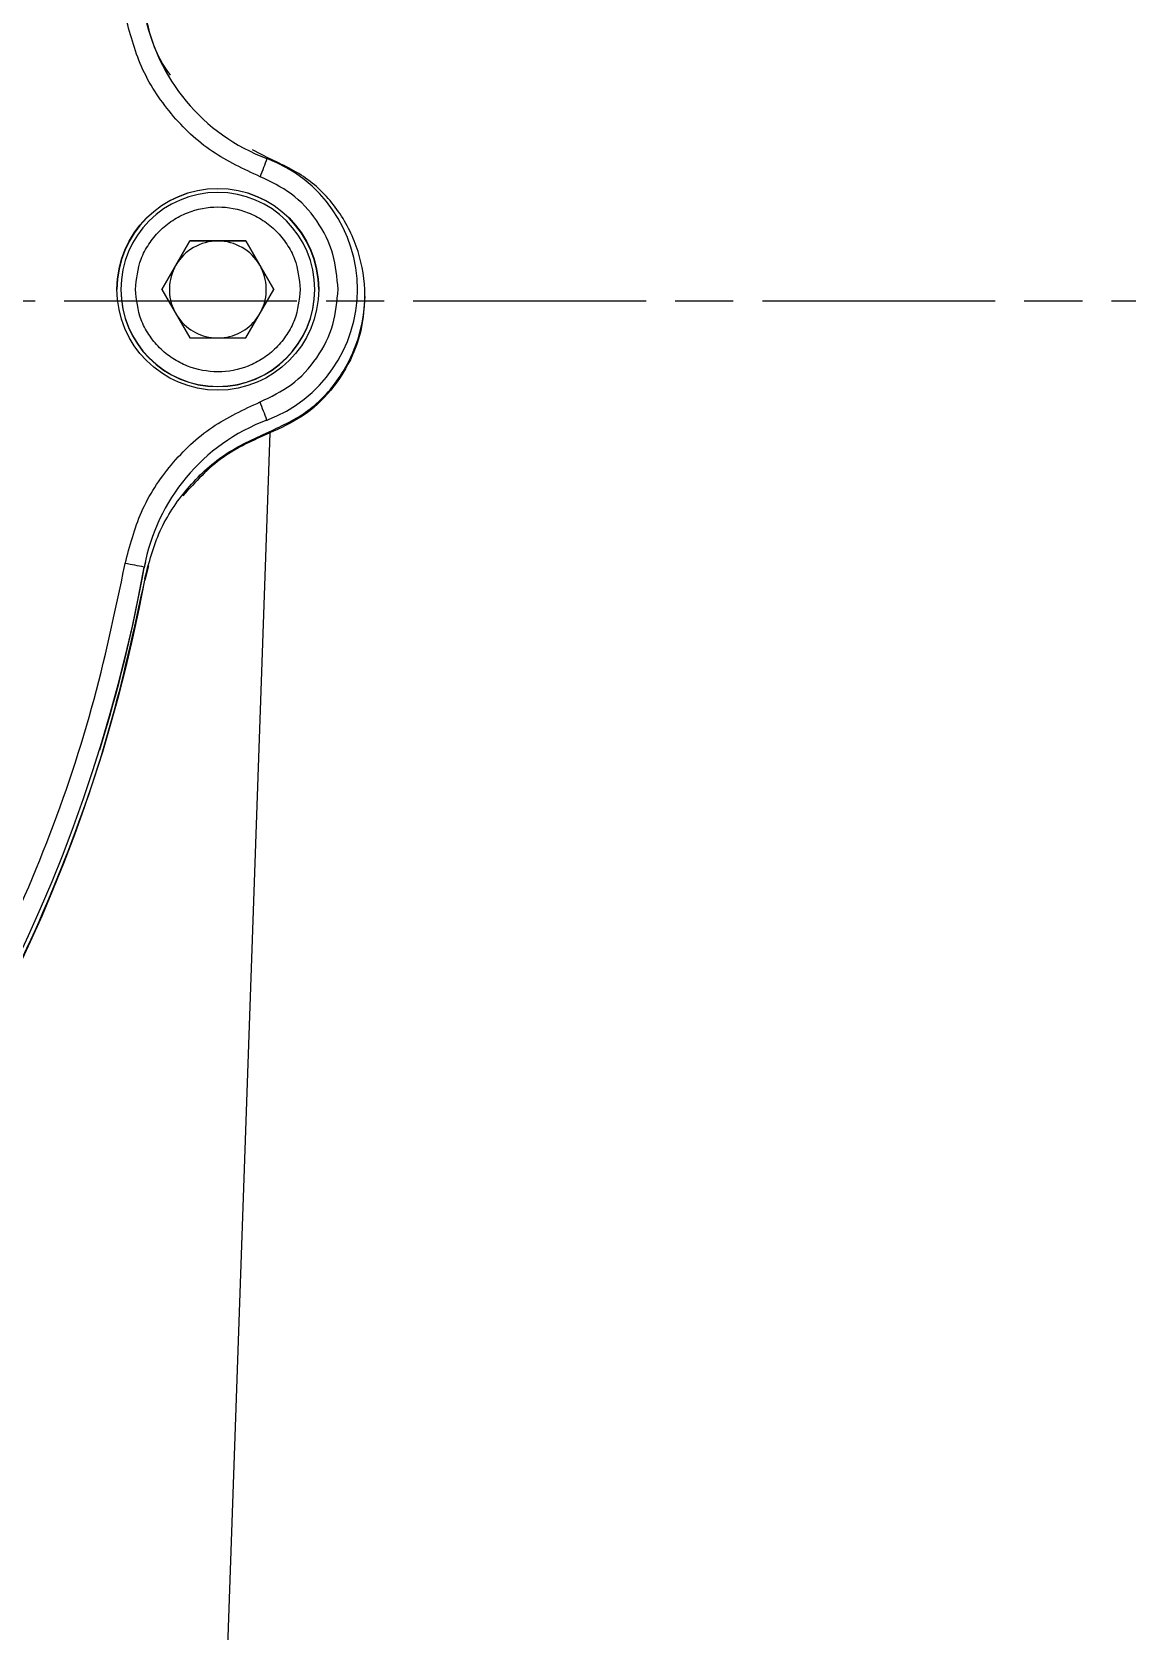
# Model space of a CAD drawing. Header units: millimetres. Extents: x 2160 to 4596, y 811 to 2534.
# Drawn here: x 3874.5 to 3931, y 2170 to 2252.5 of the extents above; entities that cross this region are included whole.
import ezdxf

# ---------------------------------------------------------------- set-up
doc = ezdxf.new("R2010")
doc.units = ezdxf.units.MM
doc.linetypes.add('AM_ISO08W050', pattern=[18, 12, -1.5, 3, -1.5])
doc.layers.add('AM_7', color=4, linetype='AM_ISO08W050', lineweight=25)

msp = doc.modelspace()

# ---------------------------------------------------------------- linework, layer by layer
at = {"color": 7, "linetype": 'Continuous', "lineweight": 25}
for p, q in [((3886.756, 2245.95), (3885.907, 2246.391)), ((3882.671, 2241.699), (3881.227, 2239.199)), ((3881.949, 2240.443), (3882.671, 2241.693)), ((3885.558, 2241.699), (3882.671, 2241.699)), ((3882.671, 2241.693), (3882.671, 2241.699)), ((3882.671, 2241.693), (3884.114, 2241.693)), ((3884.114, 2241.693), (3885.558, 2241.693)), ((3887.001, 2239.199), (3885.558, 2241.699)), ((3885.558, 2241.699), (3885.558, 2241.693)), ((3885.558, 2241.693), (3886.279, 2240.443)), ((3881.229, 2239.196), (3881.949, 2240.443)), ((3886.279, 2240.443), (3886.999, 2239.196)), ((3879.114, 2239.198), (3879.114, 2239.186)), ((3881.227, 2239.199), (3882.671, 2236.699)), ((3885.558, 2236.699), (3887.001, 2239.199)), ((3889.114, 2239.186), (3889.114, 2239.198)), ((3891.314, 2239.167), (3891.314, 2239.201)), ((3891.692, 2238.831), (3891.692, 2238.902)), ((3882.671, 2236.699), (3885.558, 2236.699)), ((3886.646, 2232.461), (3886.646, 2232.427)), ((3886.756, 2231.855), (3886.756, 2231.783)), ((3883.559, 2138.774), (3886.809, 2231.811)), ((3880.323, 2224.855), (3880.323, 2224.889)), ((3880.542, 2224.954), (3880.345, 2224.211))]:
    msp.add_line(p, q, dxfattribs=at)
msp.add_circle((3884.114, 2239.203), 5.2, dxfattribs=at)
for centre, radius, start, end in [((3890.162, 2255.303), 10, 190.30615, 249.41337), ((4195.427, 2129.161), 330.126, 159.28349, 159.4567), ((3884.114, 2239.201), 7.2, 359.99987, 69.41339), ((3884.114, 2239.186), 5.2, 0.00011, 179.99974), ((3884.114, 2239.198), 5, 359.99995, 179.99959), ((3884.114, 2239.193), 2.5, 89.99966, 149.9996), ((3884.114, 2239.193), 2.5, 29.99978, 89.99971), ((3884.114, 2239.193), 2.5, 149.99962, 207.09742), ((3884.114, 2239.193), 2.5, 332.90197, 29.99975), ((3884.114, 2239.198), 5, 179.99978, 359.99975), ((3884.114, 2239.186), 5, 179.99978, 359.99975), ((3884.114, 2239.201), 7.2, 290.58661, 359.99981), ((3884.114, 2239.193), 2.5, 212.9021, 265.89476), ((3884.114, 2239.193), 2.5, 274.10462, 327.09726), ((3572.75, 2115.362), 335.026, 20.45808, 20.62944), ((3890.162, 2223.1), 10, 110.58663, 169.69385), ((3801.614, 2239.201), 80, 280.30604, 349.69383), ((3801.615, 2239.167), 80, 342.76842, 349.69388), ((3858.291, 2107.918), 119.028, 79.33268, 79.81423), ((3890.162, 2223.066), 10, 168.01767, 169.69388), ((3801.692, 2238.829), 80, 281.36448, 349.47139)]:
    msp.add_arc(centre, radius, start, end, dxfattribs=at)
for points, knots in [([(3886.294, 2245.008), (3885.447, 2245.398), (3883.725, 2246.194), (3881.633, 2248.184), (3880.048, 2250.597), (3879.573, 2252.434), (3879.34, 2253.337)], [0, 0, 0, 0, 0.245796, 0.5, 0.754204, 1, 1, 1, 1]), ([(3881.675, 2250.234), (3881.487, 2250.504), (3880.804, 2251.485), (3880.538, 2252.665), (3880.345, 2253.52)], [0, 0, 0, 0, 0.275029, 1, 1, 1, 1]), ([(3890.314, 2239.203), (3890.262, 2239.815), (3890.154, 2241.068), (3889.284, 2242.784), (3887.983, 2244.202), (3886.848, 2244.743), (3886.294, 2245.008)], [0, 0, 0, 0, 0.244178, 0.5, 0.755822, 1, 1, 1, 1]), ([(3879.864, 2239.199), (3879.921, 2239.734), (3880.008, 2240.556), (3880.538, 2241.546), (3881.087, 2242.226), (3881.768, 2242.778), (3882.757, 2243.291), (3884.114, 2243.552), (3885.471, 2243.291), (3886.461, 2242.778), (3887.142, 2242.226), (3887.69, 2241.546), (3888.22, 2240.556), (3888.307, 2239.734), (3888.364, 2239.199)], [0, 0, 0, 0, 0.119728, 0.18418, 0.25, 0.31582, 0.380272, 0.5, 0.619728, 0.68418, 0.75, 0.81582, 0.880272, 1, 1, 1, 1]), ([(3888.364, 2239.199), (3888.307, 2238.665), (3888.22, 2237.842), (3887.69, 2236.852), (3887.142, 2236.173), (3886.461, 2235.62), (3885.471, 2235.107), (3884.114, 2234.847), (3882.757, 2235.107), (3881.768, 2235.621), (3881.087, 2236.173), (3880.538, 2236.852), (3880.008, 2237.842), (3879.921, 2238.665), (3879.864, 2239.199)], [0, 0, 0, 0, 0.119728, 0.18418, 0.25, 0.31582, 0.380272, 0.5, 0.619728, 0.68418, 0.75, 0.81582, 0.880272, 1, 1, 1, 1]), ([(3886.294, 2233.399), (3886.848, 2233.664), (3887.983, 2234.205), (3889.284, 2235.623), (3890.154, 2237.339), (3890.262, 2238.592), (3890.314, 2239.203)], [0, 0, 0, 0, 0.244178, 0.5, 0.755822, 1, 1, 1, 1]), ([(3891.692, 2238.831), (3891.656, 2238.274), (3891.589, 2237.24), (3891.023, 2235.575), (3890.037, 2233.989), (3888.54, 2232.588), (3887.344, 2232.049), (3886.756, 2231.783)], [0, 0, 0, 0, 0.182468, 0.338737, 0.571946, 0.789459, 1, 1, 1, 1]), ([(3879.34, 2225.07), (3879.573, 2225.973), (3880.048, 2227.81), (3881.633, 2230.223), (3883.725, 2232.213), (3885.447, 2233.008), (3886.294, 2233.399)], [0, 0, 0, 0, 0.2457963, 0.5, 0.7542037, 1, 1, 1, 1]), ([(3886.756, 2231.783), (3885.93, 2231.417), (3884.221, 2230.658), (3882.961, 2229.275), (3882.31, 2228.56)], [0, 0, 0, 0, 0.483329, 1, 1, 1, 1]), ([(3815.748, 2161.478), (3818.244, 2162.005), (3823.281, 2163.067), (3830.658, 2165.606), (3837.9, 2168.875), (3844.879, 2172.938), (3851.482, 2177.749), (3857.576, 2183.242), (3863.068, 2189.335), (3867.88, 2195.938), (3871.943, 2202.917), (3875.212, 2210.159), (3877.751, 2217.536), (3878.813, 2222.574), (3879.34, 2225.07)], [0, 0, 0, 0, 0.0799588, 0.1613715, 0.2441424, 0.3288926, 0.4142166, 0.5, 0.5857784, 0.6711024, 0.7558576, 0.8386237, 0.9200388, 1, 1, 1, 1])]:
    msp.add_open_spline(points, degree=3, knots=knots, dxfattribs=at)
for points in [[(3886.756, 2231.855), (3887.451, 2232.18), (3888.839, 2232.829), (3890.428, 2234.541), (3891.457, 2236.61), (3891.809, 2238.902), (3891.457, 2241.195), (3890.428, 2243.264), (3888.839, 2244.975), (3887.451, 2245.625), (3886.756, 2245.95)], [(3880.345, 2224.285), (3880.567, 2225.124), (3881.01, 2226.802), (3882.47, 2228.985), (3884.383, 2230.784), (3885.965, 2231.498), (3886.756, 2231.855)], [(3880.345, 2224.285), (3879.78, 2221.67), (3878.65, 2216.441), (3875.971, 2208.861), (3872.602, 2201.573), (3868.506, 2194.663), (3863.743, 2188.196), (3858.355, 2182.239), (3852.398, 2176.851), (3845.931, 2172.088), (3839.021, 2167.992), (3831.733, 2164.623), (3824.153, 2161.944), (3818.924, 2160.815), (3816.309, 2160.25)]]:
    msp.add_open_spline(points, degree=3, dxfattribs=at)
at = {"layer": 'AM_7'}
msp.add_line((3516.192, 2238.613), (4154.408, 2238.613), dxfattribs=at)

doc.saveas('drawing.dxf')
